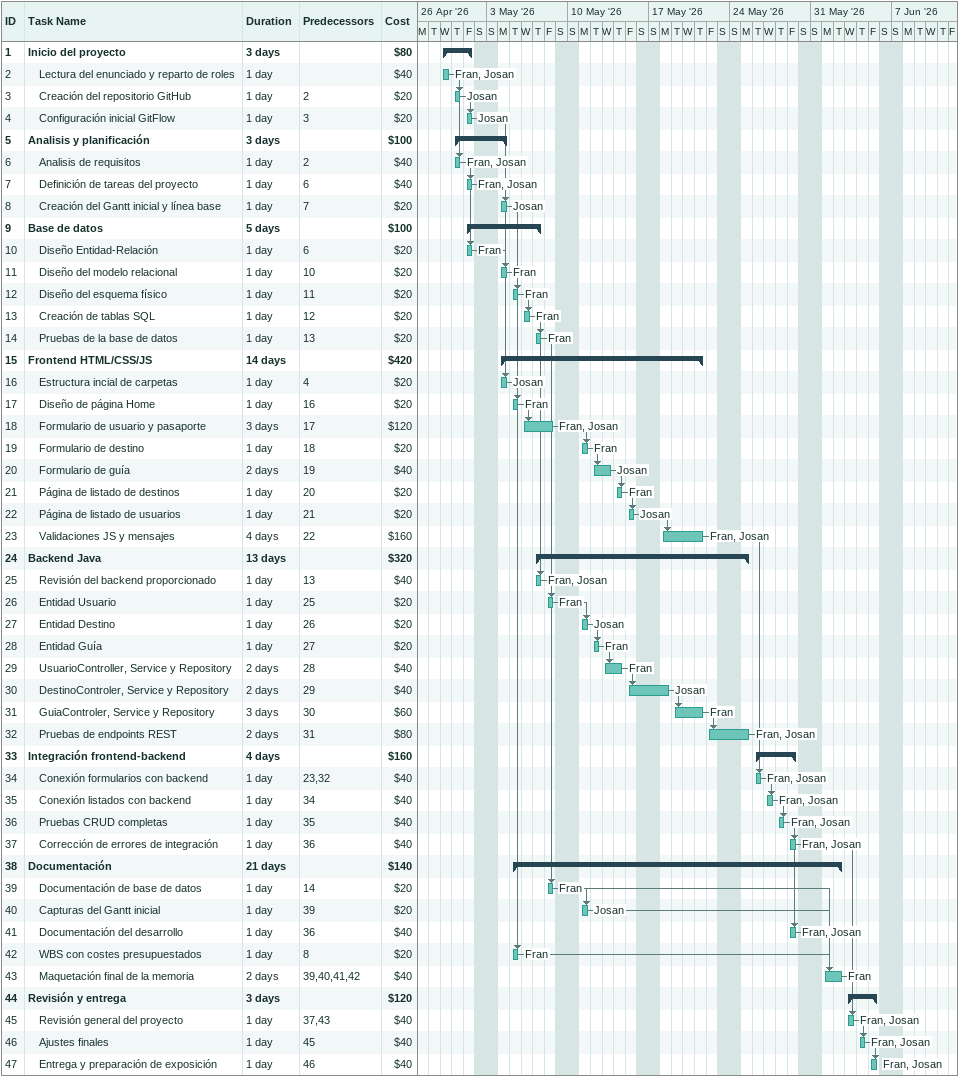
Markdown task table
| ID | Level | Task | Duration | Start | Finish | Predecessors | Resources | Cost ($) |
|---|---|---|---|---|---|---|---|---|
| 1 | 1 | **Inicio del proyecto** | 3d | 2026-04-29 | 2026-05-01 |  |  | 80 |
| 2 | 2 | Lectura del enunciado y reparto de roles | 1d | 2026-04-29 | 2026-04-29 |  | Fran, Josan | 40 |
| 3 | 2 | Creación del repositorio GitHub | 1d | 2026-04-30 | 2026-04-30 | 2 | Josan | 20 |
| 4 | 2 | Configuración inicial GitFlow | 1d | 2026-05-01 | 2026-05-01 | 3 | Josan | 20 |
| 5 | 1 | **Analisis y planificación** | 3d | 2026-04-30 | 2026-05-04 |  |  | 100 |
| 6 | 2 | Analisis de requisitos | 1d | 2026-04-30 | 2026-04-30 | 2 | Fran, Josan | 40 |
| 7 | 2 | Definición de tareas del proyecto | 1d | 2026-05-01 | 2026-05-01 | 6 | Fran, Josan | 40 |
| 8 | 2 | Creación del Gantt inicial y línea base | 1d | 2026-05-04 | 2026-05-04 | 7 | Josan | 20 |
| 9 | 1 | **Base de datos** | 5d | 2026-05-01 | 2026-05-07 |  |  | 100 |
| 10 | 2 | Diseño Entidad-Relación | 1d | 2026-05-01 | 2026-05-01 | 6 | Fran | 20 |
| 11 | 2 | Diseño del modelo relacional | 1d | 2026-05-04 | 2026-05-04 | 10 | Fran | 20 |
| 12 | 2 | Diseño del esquema físico | 1d | 2026-05-05 | 2026-05-05 | 11 | Fran | 20 |
| 13 | 2 | Creación de tablas SQL | 1d | 2026-05-06 | 2026-05-06 | 12 | Fran | 20 |
| 14 | 2 | Pruebas de la base de datos | 1d | 2026-05-07 | 2026-05-07 | 13 | Fran | 20 |
| 15 | 1 | **Frontend HTML/CSS/JS** | 14d | 2026-05-04 | 2026-05-21 |  |  | 420 |
| 16 | 2 | Estructura incial de carpetas | 1d | 2026-05-04 | 2026-05-04 | 4 | Josan | 20 |
| 17 | 2 | Diseño de página Home | 1d | 2026-05-05 | 2026-05-05 | 16 | Fran | 20 |
| 18 | 2 | Formulario de usuario y pasaporte | 3d | 2026-05-06 | 2026-05-08 | 17 | Fran, Josan | 120 |
| 19 | 2 | Formulario de destino | 1d | 2026-05-11 | 2026-05-11 | 18 | Fran | 20 |
| 20 | 2 | Formulario de guía | 2d | 2026-05-12 | 2026-05-13 | 19 | Josan | 40 |
| 21 | 2 | Página de listado de destinos | 1d | 2026-05-14 | 2026-05-14 | 20 | Fran | 20 |
| 22 | 2 | Página de listado de usuarios | 1d | 2026-05-15 | 2026-05-15 | 21 | Josan | 20 |
| 23 | 2 | Validaciones JS y mensajes | 4d | 2026-05-18 | 2026-05-21 | 22 | Fran, Josan | 160 |
| 24 | 1 | **Backend Java** | 13d | 2026-05-07 | 2026-05-25 |  |  | 320 |
| 25 | 2 | Revisión del backend proporcionado | 1d | 2026-05-07 | 2026-05-07 | 13 | Fran, Josan | 40 |
| 26 | 2 | Entidad Usuario | 1d | 2026-05-08 | 2026-05-08 | 25 | Fran | 20 |
| 27 | 2 | Entidad Destino | 1d | 2026-05-11 | 2026-05-11 | 26 | Josan | 20 |
| 28 | 2 | Entidad Guía | 1d | 2026-05-12 | 2026-05-12 | 27 | Fran | 20 |
| 29 | 2 | UsuarioController, Service y Repository | 2d | 2026-05-13 | 2026-05-14 | 28 | Fran | 40 |
| 30 | 2 | DestinoControler, Service y Repository | 2d | 2026-05-15 | 2026-05-18 | 29 | Josan | 40 |
| 31 | 2 | GuiaControler, Service y Repository | 3d | 2026-05-19 | 2026-05-21 | 30 | Fran | 60 |
| 32 | 2 | Pruebas de endpoints REST | 2d | 2026-05-22 | 2026-05-25 | 31 | Fran, Josan | 80 |
| 33 | 1 | **Integración frontend-backend** | 4d | 2026-05-26 | 2026-05-29 |  |  | 160 |
| 34 | 2 | Conexión formularios con backend | 1d | 2026-05-26 | 2026-05-26 | 23, 32 | Fran, Josan | 40 |
| 35 | 2 | Conexión listados con backend | 1d | 2026-05-27 | 2026-05-27 | 34 | Fran, Josan | 40 |
| 36 | 2 | Pruebas CRUD completas | 1d | 2026-05-28 | 2026-05-28 | 35 | Fran, Josan | 40 |
| 37 | 2 | Corrección de errores de integración | 1d | 2026-05-29 | 2026-05-29 | 36 | Fran, Josan | 40 |
| 38 | 1 | **Documentación** | 21d | 2026-05-05 | 2026-06-02 |  |  | 140 |
| 39 | 2 | Documentación de base de datos | 1d | 2026-05-08 | 2026-05-08 | 14 | Fran | 20 |
| 40 | 2 | Capturas del Gantt inicial | 1d | 2026-05-11 | 2026-05-11 | 39 | Josan | 20 |
| 41 | 2 | Documentación del desarrollo | 1d | 2026-05-29 | 2026-05-29 | 36 | Fran, Josan | 40 |
| 42 | 2 | WBS con costes presupuestados | 1d | 2026-05-05 | 2026-05-05 | 8 | Fran | 20 |
| 43 | 2 | Maquetación final de la memoria | 2d | 2026-06-01 | 2026-06-02 | 39, 40, 41, 42 | Fran | 40 |
| 44 | 1 | **Revisión y entrega** | 3d | 2026-06-03 | 2026-06-05 |  |  | 120 |
| 45 | 2 | Revisión general del proyecto | 1d | 2026-06-03 | 2026-06-03 | 37, 43 | Fran, Josan | 40 |
| 46 | 2 | Ajustes finales | 1d | 2026-06-04 | 2026-06-04 | 45 | Fran, Josan | 40 |
| 47 | 2 | Entrega y preparación de exposición | 1d | 2026-06-05 | 2026-06-05 | 46 | Fran, Josan | 40 |
